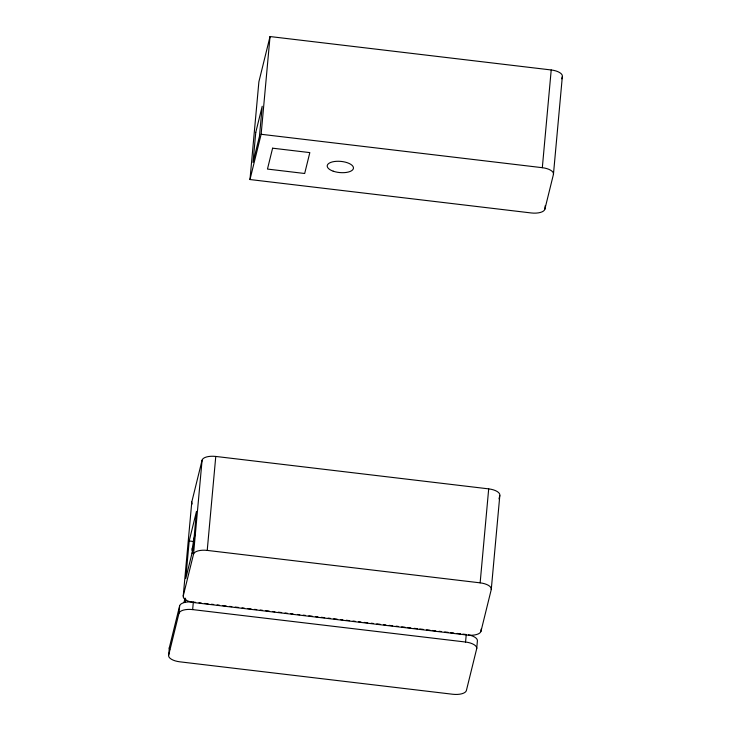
<?xml version="1.0" encoding="UTF-8"?>
<svg xmlns="http://www.w3.org/2000/svg" width="731" height="731" viewBox="0 0 731 731"><rect width="100%" height="100%" fill="white"/><g stroke="black" fill="none" stroke-linecap="round" stroke-linejoin="round"><path stroke-width="1.1" d="M468.48 634.864A12.518 5.327 5.2 0 1 477.37 641.206L476.685 648.726L466.396 690.503A12.518 5.327 5.2 0 1 452.699 694.249L179.789 661.811A12.518 5.327 5.2 0 1 168.669 655.113L169.354 647.602L179.643 605.825A12.518 5.327 5.2 0 1 193.331 602.079L195.597 602.344M168.669 655.113L178.958 613.346L179.643 605.825M183.243 595.939L191.796 501.969L202.085 460.192A12.518 5.327 5.2 0 1 215.773 456.446L488.692 488.875A12.518 5.327 5.2 0 1 499.812 495.572L491.259 589.542L480.971 631.319A12.518 5.327 5.2 0 1 467.273 635.065L194.364 602.627A12.518 5.327 5.2 0 1 183.243 595.939L193.532 554.162L202.085 460.192M189.192 540.977L185.775 578.568L193.057 548.972L196.475 511.389L189.192 540.977L193.322 541.47L194.949 534.891M185.382 602.234L185.674 599.009M191.842 550.333L192.052 548.076M192.216 553.632L193.322 541.47M178.958 613.346A12.518 5.327 5.2 0 1 192.646 609.59L193.331 602.079M193.532 554.162A12.518 5.327 5.2 0 1 207.22 550.406L215.773 456.446M249.984 179.534L258.884 81.808L270.031 36.55L551.211 69.966A12.518 5.327 5.2 0 1 562.331 76.664L553.44 174.389L544.869 209.203A12.518 5.327 5.2 0 1 531.172 212.949L249.984 179.534L261.131 134.276L270.031 36.55M476.685 648.726A12.518 5.327 5.2 0 0 465.565 642.028L466.25 634.508L462.851 634.106M491.259 589.542A12.518 5.327 5.2 0 0 480.139 582.845L488.692 488.875M480.971 631.319L481.172 629.053M553.44 174.389A12.518 5.327 5.2 0 0 542.32 167.691L551.211 69.966M544.869 209.203L545.171 205.795M183.993 602.445L185.08 598.04M561.801 78.838L562.331 76.664M498.999 498.871L499.812 495.572M261.131 134.276L542.32 167.691M207.22 550.406L480.139 582.845M198.996 602.746L201.263 603.02M204.653 603.422L208.052 603.824M211.451 604.226L213.717 604.5M217.116 604.902L219.373 605.167M222.772 605.579L226.171 605.981M229.571 606.383L231.837 606.648M235.236 607.059L238.626 607.461M242.025 607.863L244.291 608.128M247.69 608.539L251.089 608.941M254.479 609.343L256.745 609.608M260.145 610.019L262.411 610.284M265.81 610.687L269.209 611.089M272.599 611.5L274.865 611.765M278.264 612.167L281.663 612.569M285.063 612.98L287.32 613.245M290.719 613.647L292.985 613.921M297.517 614.46L299.783 614.725M303.173 615.127L305.439 615.401M308.838 615.804L312.238 616.206M315.637 616.608L317.903 616.882M321.293 617.284L324.692 617.686M328.091 618.088L330.357 618.362M333.756 618.764L337.146 619.166M340.545 619.568L342.812 619.842M346.211 620.244L349.61 620.646M353 621.048L355.266 621.323M358.665 621.725L360.931 621.99M364.33 622.401L367.73 622.803M371.12 623.205L373.386 623.47M376.785 623.881L380.184 624.283M383.583 624.685L385.84 624.95M389.239 625.361L392.638 625.763M396.038 626.165L398.304 626.43M401.703 626.842L405.093 627.244M407.359 627.509L410.758 627.911M414.157 628.322L417.556 628.724M419.813 628.989L423.212 629.391M426.612 629.802L430.011 630.204M432.277 630.469L435.676 630.871M439.066 631.282L441.332 631.547M444.731 631.949L448.13 632.352M450.397 632.626L453.787 633.028M457.186 633.43L460.585 633.832M192.646 609.59L465.565 642.028M192.189 503.988A12.518 5.327 5.2 0 1 191.796 501.969M169.747 649.621A12.518 5.327 5.2 0 1 169.354 647.602M255.768 132.375L253.027 162.446L259.459 136.331L262.201 106.26L255.768 132.375M272.608 148.183L267.464 169.071L304.681 173.494L309.825 152.605L272.608 148.183M333.217 171.191A13.195 5.62 5.2 0 0 353.457 168.231A13.195 5.62 5.2 0 0 334.314 161.524A13.195 5.62 5.2 0 0 333.217 171.191"/></g></svg>
